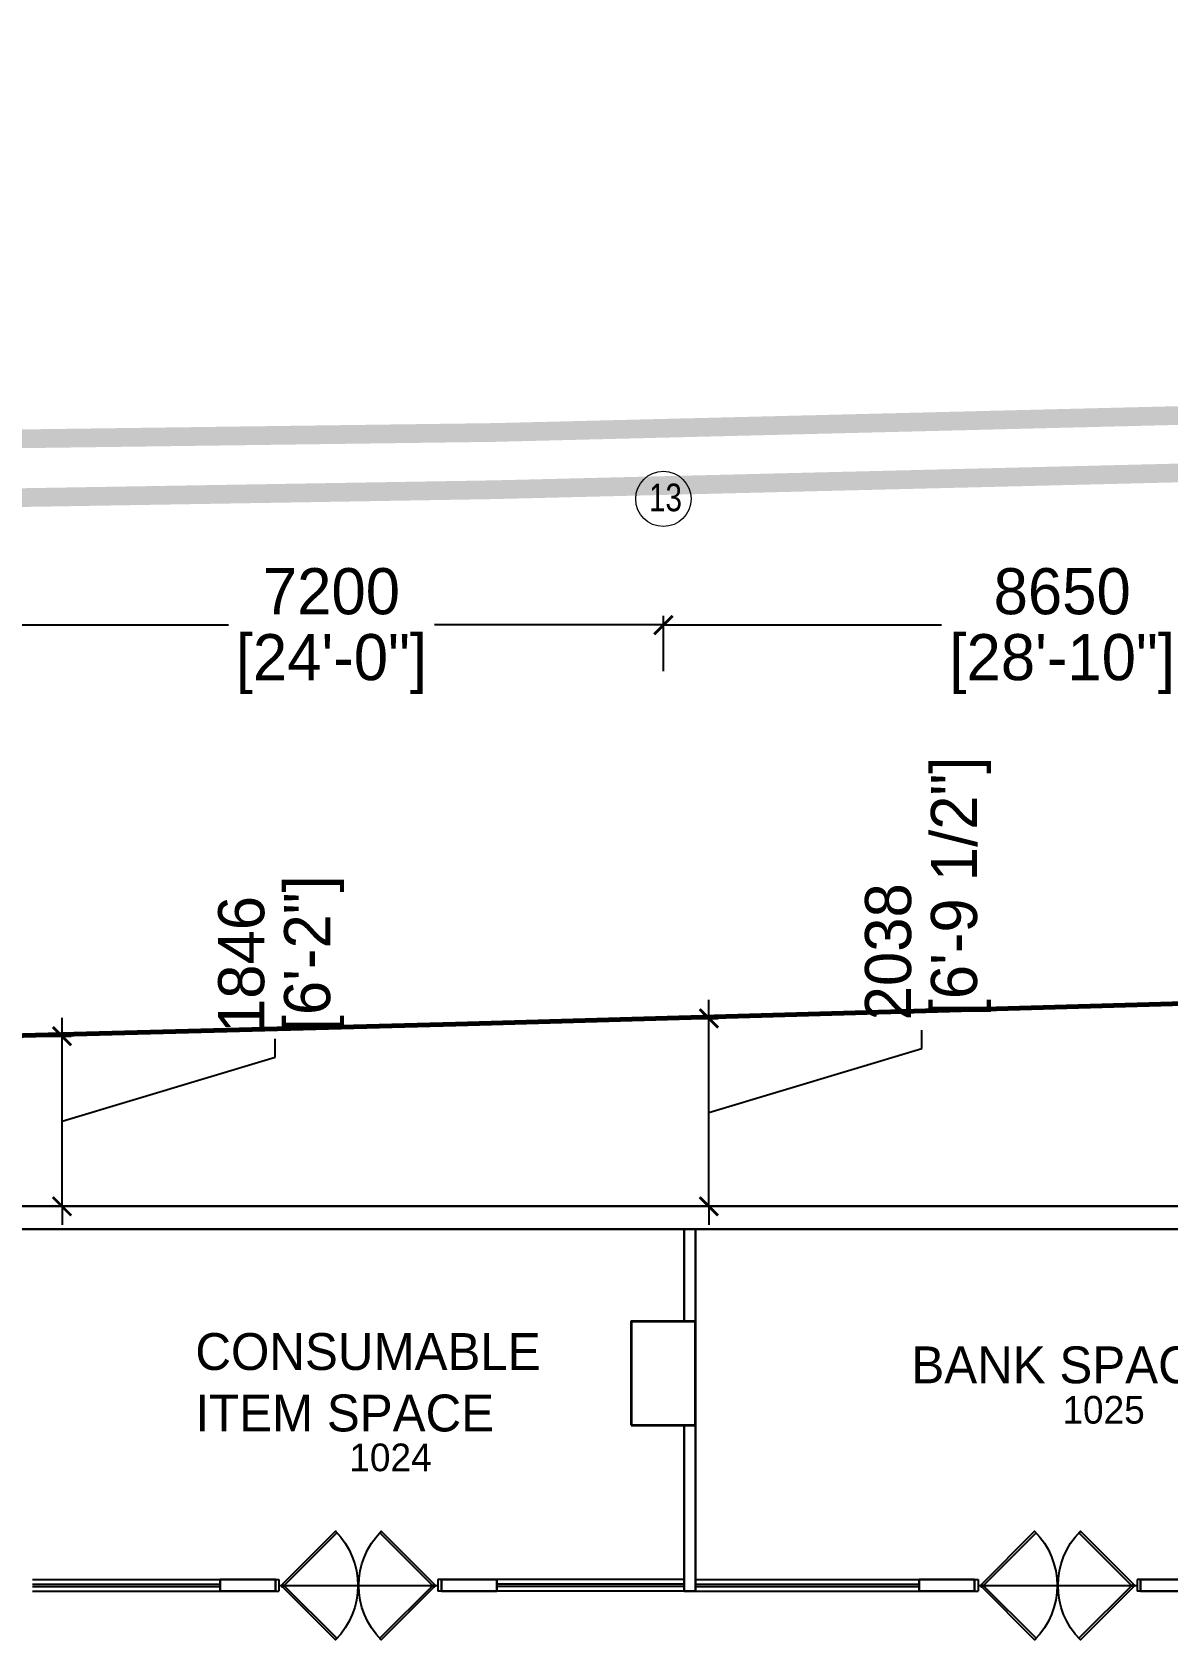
# Model space of a CAD drawing. Header units: millimetres. Extents: x 221017 to 6120115, y -1189702 to 83047459.
# Drawn here: x 3053524 to 3065841, y 70240 to 87680 of the extents above; entities that cross this region are included whole.
import ezdxf

# ---------------------------------------------------------------- set-up
doc = ezdxf.new("R2010")
doc.units = ezdxf.units.MM
doc.header["$LTSCALE"] = 150
doc.header["$MEASUREMENT"] = 0
doc.header["$PDMODE"] = 35
doc.header["$PDSIZE"] = -20
for name, pattern in [('BORDER', [1.75, 0.5, -0.25, 0.5, -0.25, 0, -0.25]), ('HIDDEN', [0.375, 0.25, -0.125]), ('HIDDEN2', [0.1875, 0.125, -0.0625])]:
    doc.linetypes.add(name, pattern=pattern)
doc.layers.get('0').update_dxf_attribs({"linetype": 'CONTINUOUS', "lineweight": 9})
doc.layers.get('DEFPOINTS').update_dxf_attribs({"linetype": 'HIDDEN'})
for name, color, linetype, lineweight in [('CENTRE DIM', 5, 'CONTINUOUS', 9), ('CENTRE SYMBOL', 24, 'CONTINUOUS', 9), ('col new', 1, 'CONTINUOUS', 35), ('DIM', 7, 'CONTINUOUS', 13), ('Room Numbering', 253, 'CONTINUOUS', 9), ('WALL', 7, 'CONTINUOUS', 30)]:
    doc.layers.add(name, color=color, linetype=linetype, lineweight=lineweight)
for name, color, linetype in [('door', 131, 'CONTINUOUS'), ('GLASS PLAN', 160, 'CONTINUOUS'), ('grid text', 14, 'CONTINUOUS'), ('Propoerty Line', 3, 'BORDER'), ('ROAD', 1, 'CONTINUOUS'), ('TEXT', 7, 'CONTINUOUS')]:
    doc.layers.add(name, color=color, linetype=linetype)
doc.styles.get("Standard").update_dxf_attribs({"font": 'GOTHIC.TTF', "width": 0.8})
doc.styles.add('Text Layout', font='GOTHIC.TTF')
doc.dimstyles.new('scale 50mm NEW', dxfattribs={"dimscale": 0, "dimtxt": 500, "dimasz": 200, "dimexe": 100, "dimexo": 100, "dimgap": 100, "dimtad": 0, "dimdec": 0, "dimzin": 1, "dimdsep": 46, "dimtxsty": 'Text Layout', "dimblk": 'ARCHTICK', "dimcen": 0.09, "dimclrd": 256, "dimclre": 256, "dimadec": 0, "dimazin": 0, "dimtfac": 1, "dimtdec": 0, "dimtmove": 1, "dimatfit": 0, "dimfxl": 0, "dimtolj": 1, "dimtzin": 0, "dimarcsym": 0})

# ---------------------------------------------------------------- blocks, each defined once
blk = doc.blocks.new('_ARCHTICK')
at = {"color": 0, "linetype": 'ByBlock', "const_width": 0.15}
blk.add_lwpolyline([(-0.5, -0.5), (0.5, 0.5)], dxfattribs=at)
blk = doc.blocks.new('*D177')
at = {"layer": 'CENTRE DIM', "lineweight": -2, "transparency": 16777216}
for p, q in [((3053170, 80749), (3053170, 81349)), ((3060370, 80749), (3060370, 81349)), ((3053170, 81249), (3055653, 81249)), ((3060370, 81249), (3057886, 81249))]:
    blk.add_line(p, q, dxfattribs=at)
at = {"layer": 'DEFPOINTS', "color": 0, "transparency": 16777216}
for p in [(3060370, 81249), (3053170, 80424), (3060370, 80424)]:
    blk.add_point(p, dxfattribs=at)
at = {"layer": 'CENTRE DIM', "lineweight": -2, "transparency": 16777216, "xscale": 200, "yscale": 200, "zscale": 200, "rotation": 180}
blk.add_blockref('_ARCHTICK', (3053170, 81249), dxfattribs=at)
at = {"layer": 'CENTRE DIM', "lineweight": -2, "transparency": 16777216, "xscale": 200, "yscale": 200, "zscale": 200}
blk.add_blockref('_ARCHTICK', (3060370, 81249), dxfattribs=at)
at = {"layer": 'CENTRE DIM', "color": 0, "transparency": 16777216, "char_height": 500, "attachment_point": 5, "style": 'Text Layout'}
for s, insert in [('\\A1;7200', (3056770, 81612)), ('\\A1;[24\'-0"]', (3056770, 80825))]:
    blk.add_mtext(s, dxfattribs=dict(at, insert=insert))
blk = doc.blocks.new('*D178')
at = {"layer": 'CENTRE DIM', "lineweight": -2, "transparency": 16777216}
for p, q in [((3060370, 80749), (3060370, 81349)), ((3069020, 80749), (3069020, 81349)), ((3060370, 81249), (3063385, 81249)), ((3069020, 81249), (3066004, 81249))]:
    blk.add_line(p, q, dxfattribs=at)
at = {"layer": 'DEFPOINTS', "color": 0, "transparency": 16777216}
for p in [(3069020, 81249), (3060370, 80424), (3069020, 80424)]:
    blk.add_point(p, dxfattribs=at)
at = {"layer": 'CENTRE DIM', "lineweight": -2, "transparency": 16777216, "xscale": 200, "yscale": 200, "zscale": 200, "rotation": 180}
blk.add_blockref('_ARCHTICK', (3060370, 81249), dxfattribs=at)
at = {"layer": 'CENTRE DIM', "lineweight": -2, "transparency": 16777216, "xscale": 200, "yscale": 200, "zscale": 200}
blk.add_blockref('_ARCHTICK', (3069020, 81249), dxfattribs=at)
at = {"layer": 'CENTRE DIM', "color": 0, "transparency": 16777216, "char_height": 500, "attachment_point": 5, "style": 'Text Layout'}
for s, insert in [('\\A1;8650', (3064695, 81612)), ('\\A1;[28\'-10"]', (3064695, 80825))]:
    blk.add_mtext(s, dxfattribs=dict(at, insert=insert))
blk = doc.blocks.new('*D257')
at = {"layer": 'DEFPOINTS', "color": 0, "ltscale": 0.5, "transparency": 16777216}
for p in [(3060312, 76981), (3060863, 76981), (3060370, 74943)]:
    blk.add_point(p, dxfattribs=at)
at = {"layer": 'DIM', "lineweight": -2, "ltscale": 0.5, "transparency": 16777216}
for p, q in [((3060863, 76981), (3060863, 77181)), ((3060412, 76981), (3060963, 76981)), ((3060863, 74943), (3060863, 76981)), ((3060863, 74943), (3060863, 76981)), ((3063173, 76655), (3063173, 76855)), ((3060863, 75962), (3063173, 76655)), ((3060470, 74943), (3060963, 74943)), ((3060863, 74943), (3060863, 74743))]:
    blk.add_line(p, q, dxfattribs=at)
at = {"layer": 'DIM', "lineweight": -2, "ltscale": 0.5, "transparency": 16777216, "xscale": 200, "yscale": 200, "zscale": 200}
for p, rotation in [((3060863, 76981), 270), ((3060863, 74943), 90)]:
    blk.add_blockref('_ARCHTICK', p, dxfattribs=dict(at, rotation=rotation))
at = {"layer": 'DIM', "color": 0, "ltscale": 0.5, "transparency": 16777216, "char_height": 500, "attachment_point": 5, "rotation": 90, "style": 'Text Layout'}
for s, insert in [('\\A1;[6\'-9 1/2"]', (3063597, 78413)), ('\\A1;2038', (3062810, 77704))]:
    blk.add_mtext(s, dxfattribs=dict(at, insert=insert))
blk = doc.blocks.new('*D258')
at = {"layer": 'DEFPOINTS', "color": 0, "ltscale": 0.5, "transparency": 16777216}
for p in [(3053170, 76789), (3053848, 76789), (3053170, 74943)]:
    blk.add_point(p, dxfattribs=at)
at = {"layer": 'DIM', "lineweight": -2, "ltscale": 0.5, "transparency": 16777216}
for p, q in [((3053848, 76789), (3053848, 76989)), ((3053348, 76789), (3053948, 76789)), ((3053848, 74943), (3053848, 76789)), ((3053848, 74943), (3053848, 76789)), ((3056158, 76559), (3056158, 76759)), ((3053848, 75866), (3056158, 76559)), ((3053348, 74943), (3053948, 74943)), ((3053848, 74943), (3053848, 74743))]:
    blk.add_line(p, q, dxfattribs=at)
at = {"layer": 'DIM', "lineweight": -2, "ltscale": 0.5, "transparency": 16777216, "xscale": 200, "yscale": 200, "zscale": 200}
for p, rotation in [((3053848, 76789), 270), ((3053848, 74943), 90)]:
    blk.add_blockref('_ARCHTICK', p, dxfattribs=dict(at, rotation=rotation))
at = {"layer": 'DIM', "color": 0, "ltscale": 0.5, "transparency": 16777216, "char_height": 500, "attachment_point": 5, "rotation": 90, "style": 'Text Layout'}
for s, insert in [('\\A1;[6\'-2"]', (3056582, 77683)), ('\\A1;1846', (3055795, 77566))]:
    blk.add_mtext(s, dxfattribs=dict(at, insert=insert))
blk = doc.blocks.new('D72')
at = {"layer": 'door'}
for p, q in [((0, 4.85), (1.5, 4.85)), ((0, -0.15), (0, 4.85)), ((0, 0.37), (0, 4.48)), ((1.5, -0.15), (1.5, 4.85)), ((1.5, 0.94), (1.5, 0.94)), ((2.5, 2.43), (3.44, 2.43)), ((69.5, 2.43), (68.56, 2.43)), ((70.5, 0.94), (70.5, 4.85)), ((72, 4.85), (70.5, 4.85)), ((70.5, -0.15), (70.5, 0.94)), ((70.5, 0.94), (70.5, 0.94)), ((72, -0.15), (72, 4.85)), ((72, 0.37), (72, 4.48)), ((0, -0.15), (1.5, -0.15)), ((72, -0.15), (70.5, -0.15))]:
    blk.add_line(p, q, dxfattribs=at)
at = {"layer": 'door', "linetype": 'HIDDEN2', "ltscale": 10}
blk.add_line((1.5, 2.43), (70.5, 2.43), dxfattribs=at)
at = {"layer": 'door', "ltscale": 10}
for points in [[(26.71, 25.31, 0.007036), (26.06, 25.98), (2.5, 2.43), (3.16, 1.76)], [(45.29, 25.31, -0.007036), (45.94, 25.98), (69.5, 2.43), (68.84, 1.76)], [(26.71, -20.46, -0.007036), (26.06, -21.13), (2.5, 2.43), (3.16, 3.09)], [(45.29, -20.46, 0.007036), (45.94, -21.13), (69.5, 2.43), (68.84, 3.09)]]:
    blk.add_lwpolyline(points, format="xyb", close=True, dxfattribs=at)
for centre, start, end in [((2.5, 2.43), 315, 45), ((69.5, 2.43), 135, 225)]:
    blk.add_arc(centre, 33.31, start, end, dxfattribs=at)

msp = doc.modelspace()

# ---------------------------------------------------------------- linework, layer by layer
at = {"layer": 'CENTRE SYMBOL', "lineweight": 13}
msp.add_circle((3060369.8, 82616.8), 300, dxfattribs=at)
at = {"layer": 'col new', "linetype": 'Continuous', "ltscale": 0.5}
msp.add_lwpolyline([(3060019.8, 72568.2), (3060719.8, 72568.2), (3060719.8, 73693.2), (3060019.8, 73693.2)], close=True, dxfattribs=at)
at = {"layer": 'GLASS PLAN', "ltscale": 0.5}
for p, q in [((3053529.1, 70895), (3055561.9, 70893.2)), ((3053529.1, 70843.2), (3055561.9, 70843.2)), ((3053529.1, 70818.2), (3055561.9, 70818.2)), ((3056161.9, 70893.2), (3056161.9, 70768.2)), ((3057961.9, 70893.2), (3057961.9, 70768.2)), ((3060594.8, 70895), (3058561.9, 70893.2)), ((3060594.8, 70843.2), (3058561.9, 70843.2)), ((3060594.8, 70818.2), (3058561.9, 70818.2)), ((3060719.8, 70895.4), (3063144.8, 70893.2)), ((3060719.8, 70843.2), (3063144.8, 70843.2)), ((3060719.8, 70818.2), (3063144.8, 70818.2)), ((3063744.8, 70893.2), (3063744.8, 70768.2)), ((3065544.8, 70893.2), (3065544.8, 70768.2)), ((3053529.1, 70768.2), (3055561.9, 70768.2)), ((3060594.8, 70768.2), (3058561.9, 70768.2)), ((3060719.8, 70768.2), (3063144.8, 70768.2))]:
    msp.add_line(p, q, dxfattribs=at)
at = {"layer": 'Propoerty Line', "lineweight": 15, "const_width": 50.8}
msp.add_lwpolyline([(3161844.4, 78551.2), (3154667, 78700.2), (3148816.9, 78732), (3148830.2, 78216.8), (3146116.4, 78337.4), (3146034.5, 78606.9), (3143039.1, 78664.9), (3132365.2, 78646.2), (3126495.8, 78729.7), (3126538.3, 79315.4), (3119865.3, 79063.9), (3105125.3, 78540.9), (3102366, 78398.2), (3084940.7, 77789.6), (3072634.4, 77330.8), (3058171.4, 76920.2), (3045662.2, 76592.4), (3033919, 76434.7)], dxfattribs=at)
msp.add_lwpolyline([(3161844.4, 78551.2), (3154667, 78700.2), (3148816.9, 78732), (3148830.2, 78216.8), (3146116.4, 78337.4), (3146034.5, 78606.9), (3143039.1, 78664.9), (3132365.2, 78646.2), (3126495.8, 78729.7), (3126538.3, 79315.4), (3119865.3, 79063.9), (3105125.3, 78540.9), (3102366, 78398.2), (3084940.7, 77789.6), (3072634.4, 77330.8), (3058171.4, 76920.2), (3045662.2, 76592.4), (3033919, 76434.7)], dxfattribs=at)
at = {"layer": 'ROAD', "color": 102, "lineweight": 15, "const_width": 203.2}
for points in [[(3200488.4, 87578.5), (3190456.7, 87373.9), (3166021.7, 87379), (3134796.9, 85675.7), (3082412.4, 83929.2), (3058546.2, 83337.5), (3034507.9, 83016.3), (3022545.6, 82969.9), (3010633.6, 83241.3), (2986509, 83802.4), (2973811.4, 84343.9), (2956172.5, 85054.2), (2941562.5, 86374.8), (2940044.5, 86481.8)], [(2941538.9, 85708), (2956093.8, 84428.3), (2973927.3, 83575.5), (2986635.7, 83209.9), (3010629, 82627.1), (3022545.6, 82371.7), (3034461.4, 82314.5), (3058521.5, 82716.1), (3082524, 83303.9), (3135035.2, 85055.3), (3166073.8, 86777.8), (3190482.6, 86694.7), (3200512.3, 86903.1)]]:
    msp.add_lwpolyline(points, dxfattribs=at)
at = {"layer": 'WALL', "ltscale": 0.5}
for p, q in [((3044719.8, 74943.2), (3070894.8, 74943.2)), ((3044719.8, 74693.2), (3069269.8, 74693.2)), ((3060594.8, 73693.2), (3060594.8, 74693.2)), ((3060719.8, 73693.2), (3060719.8, 74693.2)), ((3060594.8, 72568.2), (3060594.8, 70768.2)), ((3060719.8, 72568.2), (3060719.8, 70768.2)), ((3055561.9, 70893.2), (3055561.9, 70768.2)), ((3056161.9, 70893.2), (3055561.9, 70893.2)), ((3056161.9, 70893.2), (3056161.9, 70768.2)), ((3057961.9, 70893.2), (3057961.9, 70768.2)), ((3057961.9, 70893.2), (3058561.9, 70893.2)), ((3058561.9, 70893.2), (3058561.9, 70768.2)), ((3063144.8, 70893.2), (3063144.8, 70768.2)), ((3063744.8, 70893.2), (3063144.8, 70893.2)), ((3063744.8, 70893.2), (3063744.8, 70768.2)), ((3065544.8, 70893.2), (3065544.8, 70768.2)), ((3065544.8, 70893.2), (3066144.8, 70893.2)), ((3056161.9, 70768.2), (3055561.9, 70768.2)), ((3057961.9, 70768.2), (3058561.9, 70768.2)), ((3060719.8, 70768.2), (3060594.8, 70768.2)), ((3063744.8, 70768.2), (3063144.8, 70768.2)), ((3065544.8, 70768.2), (3066144.8, 70768.2))]:
    msp.add_line(p, q, dxfattribs=at)

# ---------------------------------------------------------------- block references
at = {"layer": 'door', "xscale": -25, "yscale": 25, "zscale": 25, "rotation": 180}
for p in [(3056161.9, 70889.4), (3063744.8, 70889.4)]:
    msp.add_blockref('D72', p, dxfattribs=at)

# ---------------------------------------------------------------- texts
at = {"layer": 'grid text', "lineweight": 13, "insert": (3060214.2, 82782.9), "char_height": 300, "attachment_point": 1}
msp.add_mtext('13', dxfattribs=at)
at = {"layer": 'Room Numbering', "ltscale": 0.5, "char_height": 300, "width": 4242.713, "attachment_point": 2}
for s, insert in [('{\\W1;1025}', (3065144, 72885.4)), ('{\\W1;1024}', (3057410.1, 72369.4))]:
    msp.add_mtext(s, dxfattribs=dict(at, insert=insert))
at = {"layer": 'TEXT', "ltscale": 0.5, "char_height": 400, "width": 6914.098, "attachment_point": 1}
for s, insert in [('{\\W1;CONSUMABLE \\PITEM SPACE }', (3055294.2, 73567.5)), ('{\\W1;BANK SPACE\\P }', (3063059.3, 73422.8))]:
    msp.add_mtext(s, dxfattribs=dict(at, insert=insert))

# ---------------------------------------------------------------- dimensions: what is measured, and where the dimension line sits
at = {"layer": 'CENTRE DIM'}
for base, p1, p2, picture, middle in [((3060369.8, 81249.4), (3053169.8, 80424.5), (3060369.8, 80424.5), '*D177', (3056769.8, 81249.4)), ((3069019.8, 81249.4), (3060369.8, 80424.5), (3069019.8, 80424.5), '*D178', (3064694.8, 81249.4))]:
    dim = msp.add_linear_dim(base=base, p1=p1, p2=p2, dimstyle='scale 50mm NEW', override={"dimscale": 1, "dimpost": '\\X'}, dxfattribs=at)
    dim.commit()
    dim.dimension.update_dxf_attribs({"geometry": picture, "text_midpoint": middle})
at = {"layer": 'DIM', "ltscale": 0.5}
for base, p1, p2, picture, middle in [((3060863.3, 76980.9), (3060369.8, 74943.2), (3060311.9, 76980.9), '*D257', (3063172.8, 76954.9)), ((3053848.2, 76789.1), (3053169.8, 74943.2), (3053169.8, 76789.1), '*D258', (3056157.7, 76859))]:
    dim = msp.add_linear_dim(base=base, p1=p1, p2=p2, angle=90, dimstyle='scale 50mm NEW', override={"dimscale": 1, "dimpost": '\\X'}, dxfattribs=at)
    dim.commit()
    dim.dimension.update_dxf_attribs({"geometry": picture, "text_midpoint": middle})

doc.saveas('drawing.dxf')
